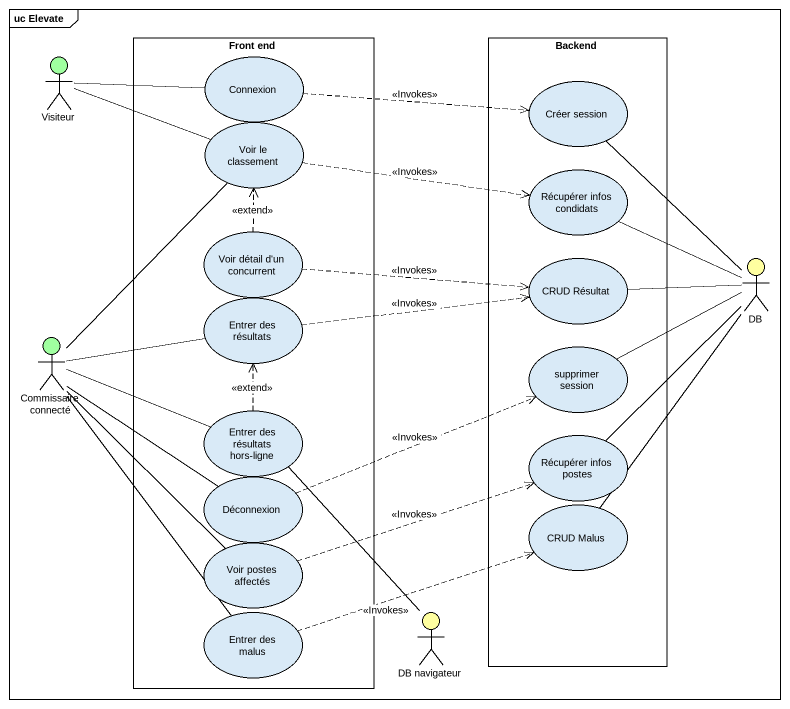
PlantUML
@startuml
mainframe uc Elevate
actor Visiteur #A0FFA0
rectangle "Front end" as Front_end {
  usecase Connexion
  usecase "Voir le classement" as Voir_le_classement
  usecase "Voir détail d'un concurrent" as Voir_détail_d_un_concurrent
  usecase "Entrer des résultats" as Entrer_des_résultats
  usecase "Entrer des résultats hors-ligne" as Entrer_des_résultats_hors
  usecase Déconnexion
  usecase "Voir postes affectés" as Voir_postes_affectés
  usecase "Entrer des malus" as Entrer_des_malus
}
rectangle Backend {
  usecase "Créer session" as Créer_session
  usecase "Récupérer infos condidats" as Récupérer_infos_condidats
  usecase "CRUD Résultat" as CRUD_Résultat
  usecase "supprimer session" as supprimer_session
  usecase "Récupérer infos postes" as Récupérer_infos_postes
  usecase "CRUD Malus" as CRUD_Malus
}
actor DB #FFFFA0
actor "Commissaire connecté" as Commissaire_connecté #A0FFA0
actor "DB navigateur" as DB_navigateur #FFFFA0
Visiteur -right- Connexion
Visiteur -right- Voir_le_classement
Connexion .right.> Créer_session : <<Invokes>>
Créer_session -- DB
Voir_le_classement .right.> Récupérer_infos_condidats : <<Invokes>>
Récupérer_infos_condidats -right- DB
Voir_détail_d_un_concurrent .up.> Voir_le_classement : <<extend>>
Voir_détail_d_un_concurrent .right.> CRUD_Résultat : <<Invokes>>
CRUD_Résultat -right- DB
Entrer_des_résultats .right.> CRUD_Résultat : <<Invokes>>
Commissaire_connecté -up- Voir_le_classement
Commissaire_connecté -right- Entrer_des_résultats
Commissaire_connecté -right- Entrer_des_résultats_hors
Commissaire_connecté -- Déconnexion
Commissaire_connecté -- Voir_postes_affectés
Commissaire_connecté -- Entrer_des_malus
supprimer_session -right- DB
Entrer_des_résultats_hors .up.> Entrer_des_résultats : <<extend>>
Entrer_des_résultats_hors -- DB_navigateur
Récupérer_infos_postes -up- DB
Déconnexion .right.> supprimer_session : <<Invokes>>
CRUD_Malus -up- DB
Voir_postes_affectés .right.> Récupérer_infos_postes : <<Invokes>>
Entrer_des_malus .right.> CRUD_Malus : <<Invokes>>
@enduml
